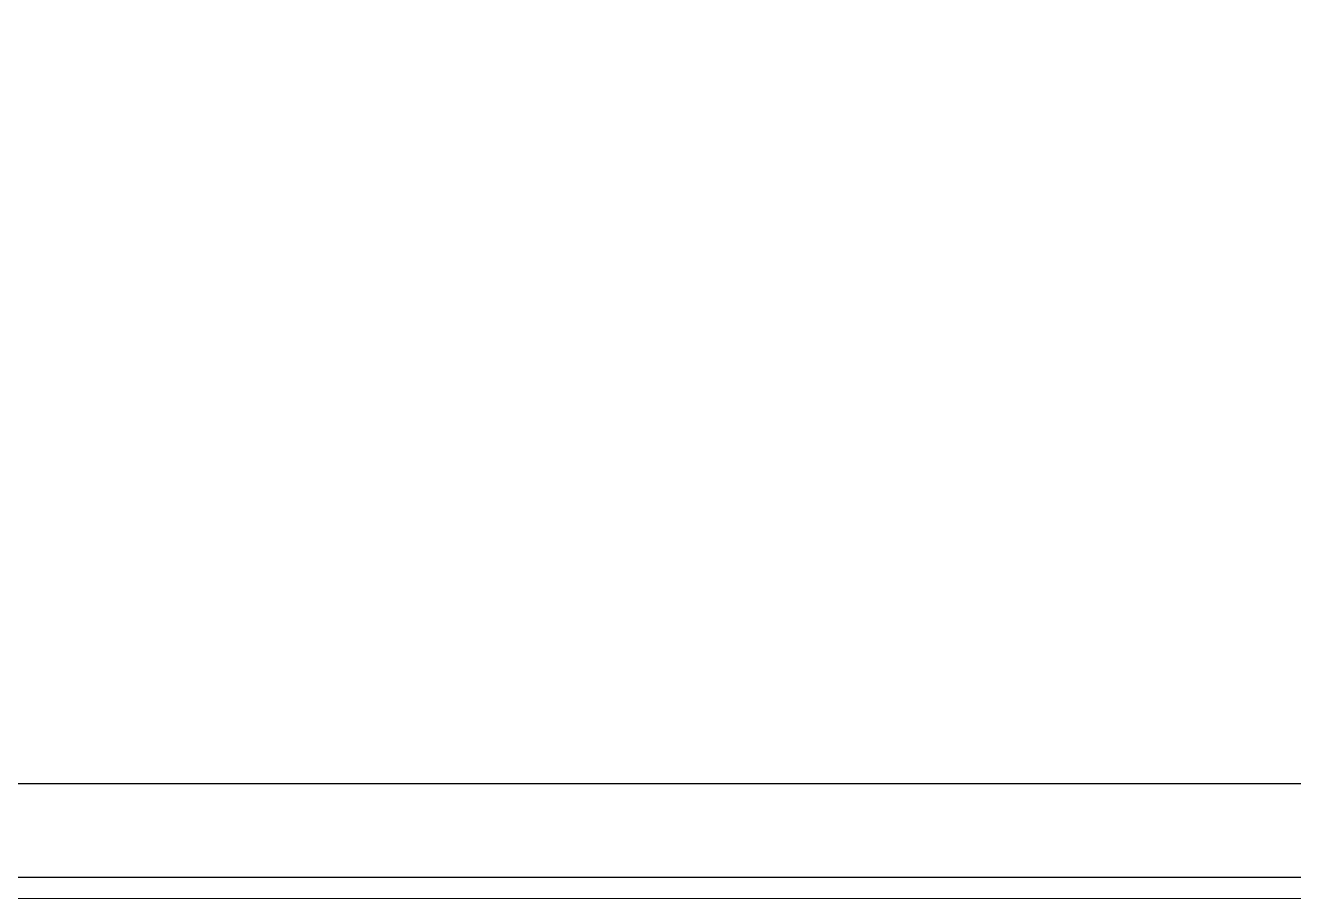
# Model space of a CAD drawing. Header units: inches. Extents: x -9010 to 68966, y 35237 to 36644.
# Drawn here: x -7142.7 to -7033.3, y 35239.5 to 35314.8 of the extents above; entities that cross this region are included whole.
import ezdxf

# ---------------------------------------------------------------- set-up
doc = ezdxf.new("R2010")
doc.units = ezdxf.units.IN
for name, color, linetype, lineweight in [('0Y-ELEVATION', 166, 'Continuous', 15), ('0Y-WALLS', 23, 'Continuous', 25), ('Wall2', 7, 'Continuous', 30)]:
    doc.layers.add(name, color=color, linetype=linetype, lineweight=lineweight)
doc.layers.add('0Y-FURNITURE', color=7, linetype='Continuous', lineweight=9, true_color=0x454545)

# ---------------------------------------------------------------- blocks, each defined once
blk = doc.blocks.new('a')
at = {"layer": '0Y-ELEVATION'}
blk.add_lwpolyline([(-10933.509, 35843.268), (-10933.509, 35777.188), (-11026.965, 35777.188), (-11026.965, 35843.268)], close=True, dxfattribs=at)
at = {"layer": '0Y-FURNITURE'}
blk.add_lwpolyline([(-11026.965, 35843.268), (-10933.509, 35843.268), (-10933.509, 35776.999), (-11026.965, 35776.999)], close=True, dxfattribs=at)
at = {"layer": '0Y-WALLS', "lineweight": 30}
blk.add_lwpolyline([(-10934.348, 35842.429), (-10934.348, 35778.027), (-11026.126, 35778.027), (-11026.126, 35842.429)], close=True, dxfattribs=at)
at = {"layer": 'Wall2'}
blk.add_lwpolyline([(-11026.965, 35843.268), (-10933.509, 35843.268), (-10933.509, 35777.188), (-11026.965, 35777.188), (-11026.965, 35843.268)], dxfattribs=at)

msp = doc.modelspace()

# ---------------------------------------------------------------- block references
at = {"xscale": 9.627293695658484, "yscale": 9.627293695658484, "zscale": 9.627293695658484, "rotation": 359.9995044211946}
msp.add_blockref('a', (98426.65, -309197.13), dxfattribs=at)

doc.saveas('drawing.dxf')
